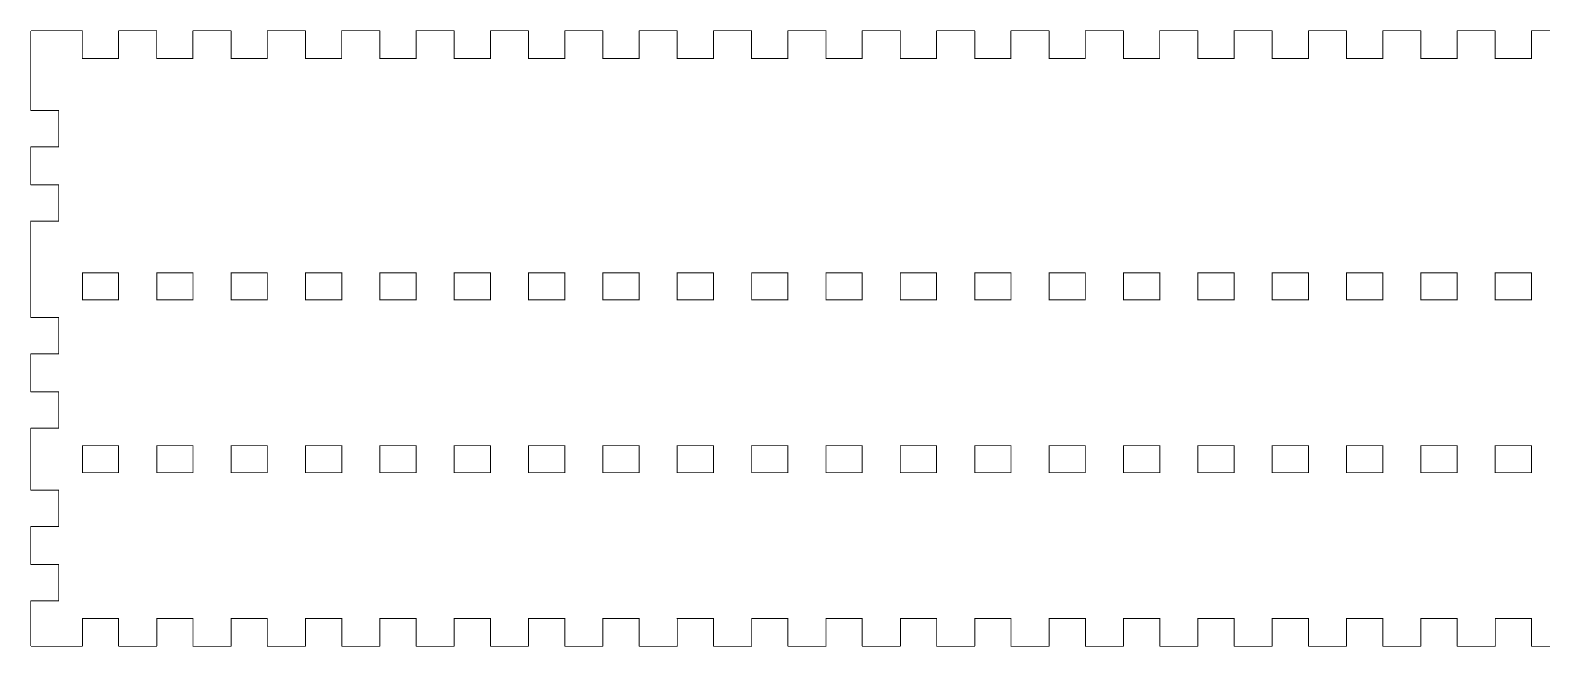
# Model space of a CAD drawing. Extents: x 1 to 1343, y 2 to 621.
# Drawn here: x 11.8 to 336.2, y 488.4 to 620.8 of the extents above; entities that cross this region are included whole.
import ezdxf

# ---------------------------------------------------------------- set-up
doc = ezdxf.new("R2010")
doc.units = 0
doc.layers.get('0').update_dxf_attribs({"linetype": 'CONTINUOUS'})

msp = doc.modelspace()

# ---------------------------------------------------------------- linework, layer by layer
at = {"color": 0, "const_width": 0.2}
for points in [[(11.8994, 620.593), (11.8994, 614.592)], [(17.9999, 620.691), (11.9999, 620.691)], [(22.881, 620.691), (17.9903, 620.691)], [(22.9815, 614.592), (22.9815, 620.593), (22.9815, 620.61), (22.9512, 620.663), (22.8975, 620.691), (22.881, 620.691)], [(30.8612, 620.691), (30.8433, 620.691), (30.7895, 620.663), (30.7606, 620.61), (30.7606, 620.593)], [(30.7606, 620.593), (30.7606, 614.592), (30.7606, 614.609), (30.7895, 614.662), (30.8433, 614.691), (30.8612, 614.691)], [(38.8415, 620.691), (30.8612, 620.691)], [(38.9421, 614.592), (38.9421, 620.593), (38.9421, 620.61), (38.9117, 620.663), (38.8578, 620.691), (38.8415, 620.691)], [(46.8217, 620.691), (46.8037, 620.691), (46.7501, 620.663), (46.7212, 620.61), (46.7212, 620.593)], [(46.7212, 620.593), (46.7212, 614.592), (46.7212, 614.609), (46.7501, 614.662), (46.8037, 614.691), (46.8217, 614.691)], [(54.8019, 620.691), (46.8217, 620.691)], [(54.9025, 614.592), (54.9025, 620.593), (54.9025, 620.61), (54.8721, 620.663), (54.8185, 620.691), (54.8019, 620.691)], [(62.7821, 620.691), (62.7641, 620.691), (62.7105, 620.663), (62.6816, 620.61), (62.6816, 620.593)], [(62.6816, 620.593), (62.6816, 614.592), (62.6816, 614.609), (62.7105, 614.662), (62.7641, 614.691), (62.7821, 614.691)], [(70.7623, 620.691), (62.7821, 620.691)], [(70.8628, 614.592), (70.8628, 620.593), (70.8628, 620.61), (70.8325, 620.663), (70.7789, 620.691), (70.7623, 620.691)], [(78.7425, 620.691), (78.7245, 620.691), (78.6709, 620.663), (78.6419, 620.61), (78.6419, 620.593)], [(78.6419, 620.593), (78.6419, 614.592), (78.6419, 614.609), (78.6709, 614.662), (78.7245, 614.691), (78.7425, 614.691)], [(86.7227, 620.691), (78.7425, 620.691)], [(86.8232, 614.592), (86.8232, 620.593), (86.8232, 620.61), (86.7929, 620.663), (86.7392, 620.691), (86.7227, 620.691)], [(94.7028, 620.691), (94.6849, 620.691), (94.6312, 620.663), (94.6023, 620.61), (94.6023, 620.593)], [(94.6023, 620.593), (94.6023, 614.592), (94.6023, 614.609), (94.6312, 614.662), (94.6849, 614.691), (94.7028, 614.691)], [(102.683, 620.691), (94.7028, 620.691)], [(102.784, 614.592), (102.784, 620.593), (102.784, 620.61), (102.754, 620.663), (102.7, 620.691), (102.683, 620.691)], [(110.663, 620.691), (110.646, 620.691), (110.592, 620.663), (110.563, 620.61), (110.563, 620.593)], [(110.563, 620.593), (110.563, 614.592), (110.563, 614.609), (110.592, 614.662), (110.646, 614.691), (110.663, 614.691)], [(118.644, 620.691), (110.663, 620.691)], [(118.744, 614.592), (118.744, 620.593), (118.744, 620.61), (118.714, 620.663), (118.66, 620.691), (118.644, 620.691)], [(126.624, 620.691), (126.606, 620.691), (126.552, 620.663), (126.523, 620.61), (126.523, 620.593)], [(126.523, 620.593), (126.523, 614.592), (126.523, 614.609), (126.552, 614.662), (126.606, 614.691), (126.624, 614.691)], [(134.604, 620.691), (126.624, 620.691)], [(134.705, 614.592), (134.705, 620.593), (134.705, 620.61), (134.674, 620.663), (134.621, 620.691), (134.604, 620.691)], [(142.584, 620.691), (142.566, 620.691), (142.513, 620.663), (142.484, 620.61), (142.484, 620.593)], [(142.484, 620.593), (142.484, 614.592), (142.484, 614.609), (142.513, 614.662), (142.566, 614.691), (142.584, 614.691)], [(150.564, 620.691), (142.584, 620.691)], [(150.665, 614.592), (150.665, 620.593), (150.665, 620.61), (150.635, 620.663), (150.581, 620.691), (150.564, 620.691)], [(158.545, 620.691), (158.527, 620.691), (158.473, 620.663), (158.444, 620.61), (158.444, 620.593)], [(158.444, 620.593), (158.444, 614.592), (158.444, 614.609), (158.473, 614.662), (158.527, 614.691), (158.545, 614.691)], [(166.525, 620.691), (158.545, 620.691)], [(166.625, 614.592), (166.625, 620.593), (166.625, 620.61), (166.595, 620.663), (166.541, 620.691), (166.525, 620.691)], [(174.505, 620.691), (174.487, 620.691), (174.433, 620.663), (174.405, 620.61), (174.405, 620.593)], [(174.405, 620.593), (174.405, 614.592), (174.405, 614.609), (174.433, 614.662), (174.487, 614.691), (174.505, 614.691)], [(182.485, 620.691), (174.505, 620.691)], [(182.586, 614.592), (182.586, 620.593), (182.586, 620.61), (182.555, 620.663), (182.502, 620.691), (182.485, 620.691)], [(190.465, 620.691), (190.448, 620.691), (190.394, 620.663), (190.365, 620.61), (190.365, 620.593)], [(190.365, 620.593), (190.365, 614.592), (190.365, 614.609), (190.394, 614.662), (190.448, 614.691), (190.465, 614.691)], [(198.446, 620.691), (190.465, 620.691)], [(198.547, 614.592), (198.547, 620.593), (198.547, 620.61), (198.516, 620.663), (198.462, 620.691), (198.446, 620.691)], [(206.426, 620.691), (206.408, 620.691), (206.354, 620.663), (206.325, 620.61), (206.325, 620.593)], [(206.325, 620.593), (206.325, 614.592), (206.325, 614.609), (206.354, 614.662), (206.408, 614.691), (206.426, 614.691)], [(214.406, 620.691), (206.426, 620.691)], [(214.507, 614.592), (214.507, 620.593), (214.507, 620.61), (214.477, 620.663), (214.423, 620.691), (214.406, 620.691)], [(222.387, 620.691), (222.369, 620.691), (222.315, 620.663), (222.286, 620.61), (222.286, 620.593)], [(222.286, 620.593), (222.286, 614.592), (222.286, 614.609), (222.315, 614.662), (222.369, 614.691), (222.387, 614.691)], [(230.367, 620.691), (222.387, 620.691)], [(230.467, 614.592), (230.467, 620.593), (230.467, 620.61), (230.437, 620.663), (230.383, 620.691), (230.367, 620.691)], [(238.347, 620.691), (238.329, 620.691), (238.275, 620.663), (238.246, 620.61), (238.246, 620.593)], [(238.246, 620.593), (238.246, 614.592), (238.246, 614.609), (238.275, 614.662), (238.329, 614.691), (238.347, 614.691)], [(246.327, 620.691), (238.347, 620.691)], [(246.428, 614.592), (246.428, 620.593), (246.428, 620.61), (246.397, 620.663), (246.344, 620.691), (246.327, 620.691)], [(254.307, 620.691), (254.289, 620.691), (254.236, 620.663), (254.207, 620.61), (254.207, 620.593)], [(254.207, 620.593), (254.207, 614.592), (254.207, 614.609), (254.236, 614.662), (254.289, 614.691), (254.307, 614.691)], [(262.287, 620.691), (254.307, 620.691)], [(262.388, 614.592), (262.388, 620.593), (262.388, 620.61), (262.358, 620.663), (262.304, 620.691), (262.287, 620.691)], [(270.268, 620.691), (270.25, 620.691), (270.196, 620.663), (270.167, 620.61), (270.167, 620.593)], [(270.167, 620.593), (270.167, 614.592), (270.167, 614.609), (270.196, 614.662), (270.25, 614.691), (270.268, 614.691)], [(278.248, 620.691), (270.268, 620.691)], [(278.349, 614.592), (278.349, 620.593), (278.349, 620.61), (278.318, 620.663), (278.264, 620.691), (278.248, 620.691)], [(286.228, 620.691), (286.21, 620.691), (286.156, 620.663), (286.127, 620.61), (286.127, 620.593)], [(286.127, 620.593), (286.127, 614.592), (286.127, 614.609), (286.156, 614.662), (286.21, 614.691), (286.228, 614.691)], [(294.209, 620.691), (286.228, 620.691)], [(294.309, 614.592), (294.309, 620.593), (294.309, 620.61), (294.279, 620.663), (294.225, 620.691), (294.209, 620.691)], [(302.189, 620.691), (302.171, 620.691), (302.117, 620.663), (302.088, 620.61), (302.088, 620.593)], [(302.088, 620.593), (302.088, 614.592), (302.088, 614.609), (302.117, 614.662), (302.171, 614.691), (302.189, 614.691)], [(310.169, 620.691), (302.189, 620.691)], [(310.269, 614.592), (310.269, 620.593), (310.269, 620.61), (310.239, 620.663), (310.186, 620.691), (310.169, 620.691)], [(318.149, 620.691), (318.131, 620.691), (318.078, 620.663), (318.049, 620.61), (318.049, 620.593)], [(318.049, 620.593), (318.049, 614.592), (318.049, 614.609), (318.078, 614.662), (318.131, 614.691), (318.149, 614.691)], [(326.129, 620.691), (318.149, 620.691)], [(326.23, 614.592), (326.23, 620.593), (326.23, 620.61), (326.199, 620.663), (326.146, 620.691), (326.129, 620.691)], [(334.109, 620.691), (334.091, 620.691), (334.038, 620.663), (334.009, 620.61), (334.009, 620.593)], [(334.009, 620.593), (334.009, 614.592), (334.009, 614.609), (334.038, 614.662), (334.091, 614.691), (334.109, 614.691)], [(339, 620.691), (334.109, 620.691)], [(11.8994, 614.592), (11.8994, 603.652)], [(30.8612, 614.691), (22.881, 614.691), (22.8975, 614.691), (22.9512, 614.662), (22.9815, 614.609), (22.9815, 614.592)], [(46.8217, 614.691), (38.8415, 614.691), (38.8578, 614.691), (38.9117, 614.662), (38.9421, 614.609), (38.9421, 614.592)], [(62.7821, 614.691), (54.8019, 614.691), (54.8185, 614.691), (54.8721, 614.662), (54.9025, 614.609), (54.9025, 614.592)], [(78.7425, 614.691), (70.7623, 614.691), (70.7789, 614.691), (70.8325, 614.662), (70.8628, 614.609), (70.8628, 614.592)], [(94.7028, 614.691), (86.7227, 614.691), (86.7392, 614.691), (86.7929, 614.662), (86.8232, 614.609), (86.8232, 614.592)], [(110.663, 614.691), (102.683, 614.691), (102.7, 614.691), (102.754, 614.662), (102.784, 614.609), (102.784, 614.592)], [(126.624, 614.691), (118.644, 614.691), (118.66, 614.691), (118.714, 614.662), (118.744, 614.609), (118.744, 614.592)], [(142.584, 614.691), (134.604, 614.691), (134.621, 614.691), (134.674, 614.662), (134.705, 614.609), (134.705, 614.592)], [(158.545, 614.691), (150.564, 614.691), (150.581, 614.691), (150.635, 614.662), (150.665, 614.609), (150.665, 614.592)], [(174.505, 614.691), (166.525, 614.691), (166.541, 614.691), (166.595, 614.662), (166.625, 614.609), (166.625, 614.592)], [(190.465, 614.691), (182.485, 614.691), (182.502, 614.691), (182.555, 614.662), (182.586, 614.609), (182.586, 614.592)], [(206.426, 614.691), (198.446, 614.691), (198.462, 614.691), (198.516, 614.662), (198.547, 614.609), (198.547, 614.592)], [(222.387, 614.691), (214.406, 614.691), (214.423, 614.691), (214.477, 614.662), (214.507, 614.609), (214.507, 614.592)], [(238.347, 614.691), (230.367, 614.691), (230.383, 614.691), (230.437, 614.662), (230.467, 614.609), (230.467, 614.592)], [(254.307, 614.691), (246.327, 614.691), (246.344, 614.691), (246.397, 614.662), (246.428, 614.609), (246.428, 614.592)], [(270.268, 614.691), (262.287, 614.691), (262.304, 614.691), (262.358, 614.662), (262.388, 614.609), (262.388, 614.592)], [(286.228, 614.691), (278.248, 614.691), (278.264, 614.691), (278.318, 614.662), (278.349, 614.609), (278.349, 614.592)], [(302.189, 614.691), (294.209, 614.691), (294.225, 614.691), (294.279, 614.662), (294.309, 614.609), (294.309, 614.592)], [(318.149, 614.691), (310.169, 614.691), (310.186, 614.691), (310.239, 614.662), (310.269, 614.609), (310.269, 614.592)], [(334.109, 614.691), (326.129, 614.691), (326.146, 614.691), (326.199, 614.662), (326.23, 614.609), (326.23, 614.592)], [(11.8994, 603.652), (11.8994, 603.635), (11.9283, 603.582), (11.982, 603.553), (11.9999, 603.553)], [(11.9999, 603.553), (17.9999, 603.553), (17.982, 603.553), (17.9283, 603.582), (17.8993, 603.635), (17.8993, 603.652)], [(17.8993, 603.652), (17.8993, 595.672), (17.8993, 595.69), (17.9283, 595.743), (17.982, 595.771), (17.9999, 595.771)], [(17.9999, 595.771), (11.9999, 595.771), (11.982, 595.771), (11.9283, 595.743), (11.8994, 595.69), (11.8994, 595.672)], [(11.8994, 595.672), (11.8994, 587.693)], [(11.8994, 587.693), (11.8994, 587.675), (11.9283, 587.622), (11.982, 587.59), (11.9999, 587.59)], [(11.9999, 587.59), (17.9999, 587.59), (17.982, 587.59), (17.9283, 587.622), (17.8993, 587.675), (17.8993, 587.693)], [(17.8993, 587.693), (17.8993, 579.713), (17.8993, 579.73), (17.9283, 579.783), (17.982, 579.811), (17.9999, 579.811)], [(17.9999, 579.811), (11.9999, 579.811), (11.982, 579.811), (11.9283, 579.783), (11.8994, 579.73), (11.8994, 579.713)], [(11.8994, 579.713), (11.8994, 568.773)], [(11.8994, 568.773), (11.8994, 562.772)], [(11.8994, 568.773), (11.8994, 562.772)], [(11.8994, 562.772), (11.8994, 559.199)], [(11.8994, 559.199), (11.8994, 559.181), (11.9283, 559.128), (11.982, 559.096), (11.9999, 559.096)], [(11.9999, 559.096), (17.9999, 559.096), (17.982, 559.096), (17.9283, 559.128), (17.8993, 559.181), (17.8993, 559.199)], [(17.8993, 559.199), (17.8993, 551.219), (17.8993, 551.236), (17.9283, 551.289), (17.982, 551.318), (17.9999, 551.318)], [(17.9999, 551.318), (11.9999, 551.318), (11.982, 551.318), (11.9283, 551.289), (11.8994, 551.236), (11.8994, 551.219)], [(11.8994, 551.219), (11.8994, 543.239)], [(11.8994, 543.239), (11.8994, 543.221), (11.9283, 543.168), (11.982, 543.137), (11.9999, 543.137)], [(11.9999, 543.137), (17.9999, 543.137), (17.982, 543.137), (17.9283, 543.168), (17.8993, 543.221), (17.8993, 543.239)], [(17.8993, 543.239), (17.8993, 535.259), (17.8993, 535.277), (17.9283, 535.33), (17.982, 535.358), (17.9999, 535.358)], [(17.9999, 535.358), (11.9999, 535.358), (11.982, 535.358), (11.9283, 535.33), (11.8994, 535.277), (11.8994, 535.259)], [(11.8994, 535.259), (11.8994, 531.682)], [(11.8994, 531.682), (11.8994, 525.685)], [(11.8994, 531.682), (11.8994, 525.685)], [(11.8994, 525.685), (11.8994, 522.108)], [(11.8994, 522.108), (11.8994, 522.09), (11.9283, 522.037), (11.982, 522.005), (11.9999, 522.005)], [(11.9999, 522.005), (17.9999, 522.005), (17.982, 522.005), (17.9283, 522.037), (17.8993, 522.09), (17.8993, 522.108)], [(17.8993, 522.108), (17.8993, 514.128), (17.8993, 514.145), (17.9283, 514.198), (17.982, 514.227), (17.9999, 514.227)], [(17.9999, 514.227), (11.9999, 514.227), (11.982, 514.227), (11.9283, 514.198), (11.8994, 514.145), (11.8994, 514.128)], [(11.8994, 514.128), (11.8994, 506.148)], [(11.8994, 506.148), (11.8994, 506.13), (11.9283, 506.077), (11.982, 506.046), (11.9999, 506.046)], [(11.9999, 506.046), (17.9999, 506.046), (17.982, 506.046), (17.9283, 506.077), (17.8993, 506.13), (17.8993, 506.148)], [(17.8993, 506.148), (17.8993, 498.168), (17.8993, 498.186), (17.9283, 498.239), (17.982, 498.267), (17.9999, 498.267)], [(17.9999, 498.267), (11.9999, 498.267), (11.982, 498.267), (11.9283, 498.239), (11.8994, 498.186), (11.8994, 498.168)], [(11.8994, 498.168), (11.8994, 494.591)], [(11.8994, 494.591), (11.8994, 488.59)], [(22.9912, 488.59), (22.9912, 494.591), (22.9912, 494.577), (22.9609, 494.52), (22.9071, 494.492), (22.8906, 494.492)], [(22.8906, 494.492), (30.8708, 494.492), (30.8529, 494.492), (30.7992, 494.52), (30.7702, 494.577), (30.7702, 494.591)], [(30.7702, 494.591), (30.7702, 488.59), (30.7702, 488.576), (30.7992, 488.523), (30.8529, 488.491), (30.8708, 488.491)], [(38.9516, 488.59), (38.9516, 494.591), (38.9516, 494.577), (38.9213, 494.52), (38.8676, 494.492), (38.8511, 494.492)], [(38.8511, 494.492), (46.8313, 494.492), (46.8133, 494.492), (46.7596, 494.52), (46.7307, 494.577), (46.7307, 494.591)], [(46.7307, 494.591), (46.7307, 488.59), (46.7307, 488.576), (46.7596, 488.523), (46.8133, 488.491), (46.8313, 488.491)], [(54.912, 488.59), (54.912, 494.591), (54.912, 494.577), (54.8816, 494.52), (54.828, 494.492), (54.8114, 494.492)], [(54.8114, 494.492), (62.7916, 494.492), (62.7736, 494.492), (62.72, 494.52), (62.6911, 494.577), (62.6911, 494.591)], [(62.6911, 494.591), (62.6911, 488.59), (62.6911, 488.576), (62.72, 488.523), (62.7736, 488.491), (62.7916, 488.491)], [(70.8723, 488.59), (70.8723, 494.591), (70.8723, 494.577), (70.8424, 494.52), (70.7884, 494.492), (70.7718, 494.492)], [(70.7718, 494.492), (78.752, 494.492), (78.7344, 494.492), (78.6804, 494.52), (78.6515, 494.577), (78.6515, 494.591)], [(78.6515, 494.591), (78.6515, 488.59), (78.6515, 488.576), (78.6804, 488.523), (78.7344, 488.491), (78.752, 488.491)], [(86.8331, 488.59), (86.8331, 494.591), (86.8331, 494.577), (86.8027, 494.52), (86.7488, 494.492), (86.7322, 494.492)], [(86.7322, 494.492), (94.7127, 494.492), (94.6947, 494.492), (94.6408, 494.52), (94.6118, 494.577), (94.6118, 494.591)], [(94.6118, 494.591), (94.6118, 488.59), (94.6118, 488.576), (94.6408, 488.523), (94.6947, 488.491), (94.7127, 488.491)], [(102.793, 488.59), (102.793, 494.591), (102.793, 494.577), (102.763, 494.52), (102.709, 494.492), (102.693, 494.492)], [(102.693, 494.492), (110.673, 494.492), (110.655, 494.492), (110.601, 494.52), (110.573, 494.577), (110.573, 494.591)], [(110.573, 494.591), (110.573, 488.59), (110.573, 488.576), (110.601, 488.523), (110.655, 488.491), (110.673, 488.491)], [(118.754, 488.59), (118.754, 494.591), (118.754, 494.577), (118.723, 494.52), (118.67, 494.492), (118.653, 494.492)], [(118.653, 494.492), (126.633, 494.492), (126.615, 494.492), (126.562, 494.52), (126.533, 494.577), (126.533, 494.591)], [(126.533, 494.591), (126.533, 488.59), (126.533, 488.576), (126.562, 488.523), (126.615, 488.491), (126.633, 488.491)], [(134.714, 488.59), (134.714, 494.591), (134.714, 494.577), (134.684, 494.52), (134.63, 494.492), (134.614, 494.492)], [(134.614, 494.492), (142.594, 494.492), (142.576, 494.492), (142.522, 494.52), (142.493, 494.577), (142.493, 494.591)], [(142.493, 494.591), (142.493, 488.59), (142.493, 488.576), (142.522, 488.523), (142.576, 488.491), (142.594, 488.491)], [(150.675, 488.59), (150.675, 494.591), (150.675, 494.577), (150.644, 494.52), (150.591, 494.492), (150.574, 494.492)], [(150.574, 494.492), (158.554, 494.492), (158.537, 494.492), (158.483, 494.52), (158.454, 494.577), (158.454, 494.591)], [(158.454, 494.591), (158.454, 488.59), (158.454, 488.576), (158.483, 488.523), (158.537, 488.491), (158.554, 488.491)], [(166.635, 488.59), (166.635, 494.591), (166.635, 494.577), (166.605, 494.52), (166.551, 494.492), (166.534, 494.492)], [(166.534, 494.492), (174.515, 494.492), (174.497, 494.492), (174.443, 494.52), (174.414, 494.577), (174.414, 494.591)], [(174.414, 494.591), (174.414, 488.59), (174.414, 488.576), (174.443, 488.523), (174.497, 488.491), (174.515, 488.491)], [(182.596, 488.59), (182.596, 494.591), (182.596, 494.577), (182.565, 494.52), (182.511, 494.492), (182.495, 494.492)], [(182.495, 494.492), (190.475, 494.492), (190.457, 494.492), (190.404, 494.52), (190.375, 494.577), (190.375, 494.591)], [(190.375, 494.591), (190.375, 488.59), (190.375, 488.576), (190.404, 488.523), (190.457, 488.491), (190.475, 488.491)], [(198.556, 488.59), (198.556, 494.591), (198.556, 494.577), (198.526, 494.52), (198.472, 494.492), (198.456, 494.492)], [(198.456, 494.492), (206.436, 494.492), (206.418, 494.492), (206.364, 494.52), (206.335, 494.577), (206.335, 494.591)], [(206.335, 494.591), (206.335, 488.59), (206.335, 488.576), (206.364, 488.523), (206.418, 488.491), (206.436, 488.491)], [(214.516, 488.59), (214.516, 494.591), (214.516, 494.577), (214.486, 494.52), (214.432, 494.492), (214.416, 494.492)], [(214.416, 494.492), (222.396, 494.492), (222.378, 494.492), (222.324, 494.52), (222.296, 494.577), (222.296, 494.591)], [(222.296, 494.591), (222.296, 488.59), (222.296, 488.576), (222.324, 488.523), (222.378, 488.491), (222.396, 488.491)], [(230.477, 488.59), (230.477, 494.591), (230.477, 494.577), (230.446, 494.52), (230.393, 494.492), (230.376, 494.492)], [(230.376, 494.492), (238.356, 494.492), (238.338, 494.492), (238.285, 494.52), (238.256, 494.577), (238.256, 494.591)], [(238.256, 494.591), (238.256, 488.59), (238.256, 488.576), (238.285, 488.523), (238.338, 488.491), (238.356, 488.491)], [(246.437, 488.59), (246.437, 494.591), (246.437, 494.577), (246.407, 494.52), (246.353, 494.492), (246.337, 494.492)], [(246.337, 494.492), (254.317, 494.492), (254.299, 494.492), (254.245, 494.52), (254.216, 494.577), (254.216, 494.591)], [(254.216, 494.591), (254.216, 488.59), (254.216, 488.576), (254.245, 488.523), (254.299, 488.491), (254.317, 488.491)], [(262.398, 488.59), (262.398, 494.591), (262.398, 494.577), (262.368, 494.52), (262.314, 494.492), (262.297, 494.492)], [(262.297, 494.492), (270.278, 494.492), (270.26, 494.492), (270.206, 494.52), (270.177, 494.577), (270.177, 494.591)], [(270.177, 494.591), (270.177, 488.59), (270.177, 488.576), (270.206, 488.523), (270.26, 488.491), (270.278, 488.491)], [(278.358, 488.59), (278.358, 494.591), (278.358, 494.577), (278.328, 494.52), (278.274, 494.492), (278.258, 494.492)], [(278.258, 494.492), (286.238, 494.492), (286.22, 494.492), (286.166, 494.52), (286.137, 494.577), (286.137, 494.591)], [(286.137, 494.591), (286.137, 488.59), (286.137, 488.576), (286.166, 488.523), (286.22, 488.491), (286.238, 488.491)], [(294.319, 488.59), (294.319, 494.591), (294.319, 494.577), (294.288, 494.52), (294.235, 494.492), (294.218, 494.492)], [(294.218, 494.492), (302.198, 494.492), (302.18, 494.492), (302.127, 494.52), (302.098, 494.577), (302.098, 494.591)], [(302.098, 494.591), (302.098, 488.59), (302.098, 488.576), (302.127, 488.523), (302.18, 488.491), (302.198, 488.491)], [(310.279, 488.59), (310.279, 494.591), (310.279, 494.577), (310.249, 494.52), (310.195, 494.492), (310.178, 494.492)], [(310.178, 494.492), (318.159, 494.492), (318.141, 494.492), (318.087, 494.52), (318.058, 494.577), (318.058, 494.591)], [(318.058, 494.591), (318.058, 488.59), (318.058, 488.576), (318.087, 488.523), (318.141, 488.491), (318.159, 488.491)], [(326.239, 488.59), (326.239, 494.591), (326.239, 494.577), (326.209, 494.52), (326.155, 494.492), (326.139, 494.492)], [(326.139, 494.492), (334.119, 494.492), (334.101, 494.492), (334.047, 494.52), (334.018, 494.577), (334.018, 494.591)], [(334.018, 494.591), (334.018, 488.59), (334.018, 488.576), (334.047, 488.523), (334.101, 488.491), (334.119, 488.491)], [(11.9999, 488.491), (17.9999, 488.491)], [(17.9999, 488.491), (22.8906, 488.491)], [(22.8906, 488.491), (22.9071, 488.491), (22.9609, 488.523), (22.9912, 488.576), (22.9912, 488.59)], [(30.8708, 488.491), (38.8511, 488.491)], [(38.8511, 488.491), (38.8676, 488.491), (38.9213, 488.523), (38.9516, 488.576), (38.9516, 488.59)], [(46.8313, 488.491), (54.8114, 488.491)], [(54.8114, 488.491), (54.828, 488.491), (54.8816, 488.523), (54.912, 488.576), (54.912, 488.59)], [(62.7916, 488.491), (70.7718, 488.491)], [(70.7718, 488.491), (70.7884, 488.491), (70.8424, 488.523), (70.8723, 488.576), (70.8723, 488.59)], [(78.752, 488.491), (86.7322, 488.491)], [(86.7322, 488.491), (86.7488, 488.491), (86.8027, 488.523), (86.8331, 488.576), (86.8331, 488.59)], [(94.7127, 488.491), (102.693, 488.491)], [(102.693, 488.491), (102.709, 488.491), (102.763, 488.523), (102.793, 488.576), (102.793, 488.59)], [(110.673, 488.491), (118.653, 488.491)], [(118.653, 488.491), (118.67, 488.491), (118.723, 488.523), (118.754, 488.576), (118.754, 488.59)], [(126.633, 488.491), (134.614, 488.491)], [(134.614, 488.491), (134.63, 488.491), (134.684, 488.523), (134.714, 488.576), (134.714, 488.59)], [(142.594, 488.491), (150.574, 488.491)], [(150.574, 488.491), (150.591, 488.491), (150.644, 488.523), (150.675, 488.576), (150.675, 488.59)], [(158.554, 488.491), (166.534, 488.491)], [(166.534, 488.491), (166.551, 488.491), (166.605, 488.523), (166.635, 488.576), (166.635, 488.59)], [(174.515, 488.491), (182.495, 488.491)], [(182.495, 488.491), (182.511, 488.491), (182.565, 488.523), (182.596, 488.576), (182.596, 488.59)], [(190.475, 488.491), (198.456, 488.491)], [(198.456, 488.491), (198.472, 488.491), (198.526, 488.523), (198.556, 488.576), (198.556, 488.59)], [(206.436, 488.491), (214.416, 488.491)], [(214.416, 488.491), (214.432, 488.491), (214.486, 488.523), (214.516, 488.576), (214.516, 488.59)], [(222.396, 488.491), (230.376, 488.491)], [(230.376, 488.491), (230.393, 488.491), (230.446, 488.523), (230.477, 488.576), (230.477, 488.59)], [(238.356, 488.491), (246.337, 488.491)], [(246.337, 488.491), (246.353, 488.491), (246.407, 488.523), (246.437, 488.576), (246.437, 488.59)], [(254.317, 488.491), (262.297, 488.491)], [(262.297, 488.491), (262.314, 488.491), (262.368, 488.523), (262.398, 488.576), (262.398, 488.59)], [(270.278, 488.491), (278.258, 488.491)], [(278.258, 488.491), (278.274, 488.491), (278.328, 488.523), (278.358, 488.576), (278.358, 488.59)], [(286.238, 488.491), (294.218, 488.491)], [(294.218, 488.491), (294.235, 488.491), (294.288, 488.523), (294.319, 488.576), (294.319, 488.59)], [(302.198, 488.491), (310.178, 488.491)], [(310.178, 488.491), (310.195, 488.491), (310.249, 488.523), (310.279, 488.576), (310.279, 488.59)], [(318.159, 488.491), (326.139, 488.491)], [(326.139, 488.491), (326.155, 488.491), (326.209, 488.523), (326.239, 488.576), (326.239, 488.59)], [(334.119, 488.491), (339.01, 488.491)]]:
    msp.add_lwpolyline(points, dxfattribs=at)
at = {"color": 5, "const_width": 0.2}
for points in [[(22.9898, 562.772), (22.9898, 568.773), (22.9898, 568.755), (22.9595, 568.702), (22.9058, 568.671), (22.8892, 568.671)], [(22.8892, 568.671), (30.8694, 568.671), (30.8515, 568.671), (30.7978, 568.702), (30.7689, 568.755), (30.7689, 568.773)], [(30.7689, 568.773), (30.7689, 562.772), (30.7689, 562.79), (30.7978, 562.843), (30.8515, 562.875), (30.8694, 562.875)], [(38.9502, 562.772), (38.9502, 568.773), (38.9502, 568.755), (38.9199, 568.702), (38.8662, 568.671), (38.8497, 568.671)], [(38.8497, 568.671), (46.8298, 568.671), (46.8118, 568.671), (46.7582, 568.702), (46.7293, 568.755), (46.7293, 568.773)], [(46.7293, 568.773), (46.7293, 562.772), (46.7293, 562.79), (46.7582, 562.843), (46.8118, 562.875), (46.8298, 562.875)], [(54.9106, 562.772), (54.9106, 568.773), (54.9106, 568.755), (54.8802, 568.702), (54.8266, 568.671), (54.81, 568.671)], [(54.81, 568.671), (62.7902, 568.671), (62.7726, 568.671), (62.7186, 568.702), (62.6897, 568.755), (62.6897, 568.773)], [(62.6897, 568.773), (62.6897, 562.772), (62.6897, 562.79), (62.7186, 562.843), (62.7726, 562.875), (62.7902, 562.875)], [(70.8699, 562.772), (70.8699, 568.773), (70.8699, 568.755), (70.8395, 568.702), (70.7856, 568.671), (70.769, 568.671)], [(70.769, 568.671), (78.7495, 568.671), (78.7315, 568.671), (78.6776, 568.702), (78.6486, 568.755), (78.6486, 568.773)], [(78.6486, 568.773), (78.6486, 562.772), (78.6486, 562.79), (78.6776, 562.843), (78.7315, 562.875), (78.7495, 562.875)], [(86.8303, 562.772), (86.8303, 568.773), (86.8303, 568.755), (86.7999, 568.702), (86.7463, 568.671), (86.7297, 568.671)], [(86.7297, 568.671), (94.7099, 568.671), (94.6919, 568.671), (94.6383, 568.702), (94.6094, 568.755), (94.6094, 568.773)], [(94.6094, 568.773), (94.6094, 562.772), (94.6094, 562.79), (94.6383, 562.843), (94.6919, 562.875), (94.7099, 562.875)], [(102.791, 562.772), (102.791, 568.773), (102.791, 568.755), (102.76, 568.702), (102.707, 568.671), (102.69, 568.671)], [(102.69, 568.671), (110.67, 568.671), (110.652, 568.671), (110.599, 568.702), (110.57, 568.755), (110.57, 568.773)], [(110.57, 568.773), (110.57, 562.772), (110.57, 562.79), (110.599, 562.843), (110.652, 562.875), (110.67, 562.875)], [(118.75, 562.772), (118.75, 568.773), (118.75, 568.755), (118.719, 568.702), (118.666, 568.671), (118.649, 568.671)], [(118.649, 568.671), (126.629, 568.671), (126.611, 568.671), (126.558, 568.702), (126.529, 568.755), (126.529, 568.773)], [(126.529, 568.773), (126.529, 562.772), (126.529, 562.79), (126.558, 562.843), (126.611, 562.875), (126.629, 562.875)], [(134.71, 562.772), (134.71, 568.773), (134.71, 568.755), (134.68, 568.702), (134.626, 568.671), (134.609, 568.671)], [(134.609, 568.671), (142.59, 568.671), (142.572, 568.671), (142.518, 568.702), (142.489, 568.755), (142.489, 568.773)], [(142.489, 568.773), (142.489, 562.772), (142.489, 562.79), (142.518, 562.843), (142.572, 562.875), (142.59, 562.875)], [(150.671, 562.772), (150.671, 568.773), (150.671, 568.755), (150.64, 568.702), (150.586, 568.671), (150.57, 568.671)], [(150.57, 568.671), (158.55, 568.671), (158.532, 568.671), (158.478, 568.702), (158.449, 568.755), (158.449, 568.773)], [(158.449, 568.773), (158.449, 562.772), (158.449, 562.79), (158.478, 562.843), (158.532, 562.875), (158.55, 562.875)], [(166.63, 562.772), (166.63, 568.773), (166.63, 568.755), (166.599, 568.702), (166.546, 568.671), (166.529, 568.671)], [(166.529, 568.671), (174.509, 568.671), (174.491, 568.671), (174.438, 568.702), (174.409, 568.755), (174.409, 568.773)], [(174.409, 568.773), (174.409, 562.772), (174.409, 562.79), (174.438, 562.843), (174.491, 562.875), (174.509, 562.875)], [(182.59, 562.772), (182.59, 568.773), (182.59, 568.755), (182.56, 568.702), (182.506, 568.671), (182.489, 568.671)], [(182.489, 568.671), (190.47, 568.671), (190.452, 568.671), (190.398, 568.702), (190.369, 568.755), (190.369, 568.773)], [(190.369, 568.773), (190.369, 562.772), (190.369, 562.79), (190.398, 562.843), (190.452, 562.875), (190.47, 562.875)], [(198.55, 562.772), (198.55, 568.773), (198.55, 568.755), (198.52, 568.702), (198.466, 568.671), (198.45, 568.671)], [(198.45, 568.671), (206.43, 568.671), (206.412, 568.671), (206.358, 568.702), (206.329, 568.755), (206.329, 568.773)], [(206.329, 568.773), (206.329, 562.772), (206.329, 562.79), (206.358, 562.843), (206.412, 562.875), (206.43, 562.875)], [(214.51, 562.772), (214.51, 568.773), (214.51, 568.755), (214.479, 568.702), (214.425, 568.671), (214.409, 568.671)], [(214.409, 568.671), (222.389, 568.671), (222.371, 568.671), (222.317, 568.702), (222.288, 568.755), (222.288, 568.773)], [(222.288, 568.773), (222.288, 562.772), (222.288, 562.79), (222.317, 562.843), (222.371, 562.875), (222.389, 562.875)], [(230.47, 562.772), (230.47, 568.773), (230.47, 568.755), (230.44, 568.702), (230.386, 568.671), (230.37, 568.671)], [(230.37, 568.671), (238.35, 568.671), (238.332, 568.671), (238.278, 568.702), (238.249, 568.755), (238.249, 568.773)], [(238.249, 568.773), (238.249, 562.772), (238.249, 562.79), (238.278, 562.843), (238.332, 562.875), (238.35, 562.875)], [(246.43, 562.772), (246.43, 568.773), (246.43, 568.755), (246.4, 568.702), (246.346, 568.671), (246.33, 568.671)], [(246.33, 568.671), (254.31, 568.671), (254.292, 568.671), (254.238, 568.702), (254.21, 568.755), (254.21, 568.773)], [(254.21, 568.773), (254.21, 562.772), (254.21, 562.79), (254.238, 562.843), (254.292, 562.875), (254.31, 562.875)], [(262.389, 562.772), (262.389, 568.773), (262.389, 568.755), (262.359, 568.702), (262.305, 568.671), (262.289, 568.671)], [(262.289, 568.671), (270.269, 568.671), (270.251, 568.671), (270.197, 568.702), (270.169, 568.755), (270.169, 568.773)], [(270.169, 568.773), (270.169, 562.772), (270.169, 562.79), (270.197, 562.843), (270.251, 562.875), (270.269, 562.875)], [(278.35, 562.772), (278.35, 568.773), (278.35, 568.755), (278.32, 568.702), (278.266, 568.671), (278.249, 568.671)], [(278.249, 568.671), (286.229, 568.671), (286.212, 568.671), (286.158, 568.702), (286.129, 568.755), (286.129, 568.773)], [(286.129, 568.773), (286.129, 562.772), (286.129, 562.79), (286.158, 562.843), (286.212, 562.875), (286.229, 562.875)], [(294.311, 562.772), (294.311, 568.773), (294.311, 568.755), (294.28, 568.702), (294.226, 568.671), (294.21, 568.671)], [(294.21, 568.671), (302.19, 568.671), (302.172, 568.671), (302.118, 568.702), (302.089, 568.755), (302.089, 568.773)], [(302.089, 568.773), (302.089, 562.772), (302.089, 562.79), (302.118, 562.843), (302.172, 562.875), (302.19, 562.875)], [(310.269, 562.772), (310.269, 568.773), (310.269, 568.755), (310.239, 568.702), (310.186, 568.671), (310.169, 568.671)], [(310.169, 568.671), (318.149, 568.671), (318.131, 568.671), (318.078, 568.702), (318.049, 568.755), (318.049, 568.773)], [(318.049, 568.773), (318.049, 562.772), (318.049, 562.79), (318.078, 562.843), (318.131, 562.875), (318.149, 562.875)], [(326.23, 562.772), (326.23, 568.773), (326.23, 568.755), (326.199, 568.702), (326.146, 568.671), (326.129, 568.671)], [(326.129, 568.671), (334.109, 568.671), (334.091, 568.671), (334.038, 568.702), (334.009, 568.755), (334.009, 568.773)], [(334.009, 568.773), (334.009, 562.772), (334.009, 562.79), (334.038, 562.843), (334.091, 562.875), (334.109, 562.875)], [(30.8694, 562.875), (22.8892, 562.875)], [(22.8906, 562.875), (22.9071, 562.875), (22.9609, 562.843), (22.9898, 562.79), (22.9898, 562.772)], [(38.8497, 562.875), (38.8662, 562.875), (38.9199, 562.843), (38.9502, 562.79), (38.9502, 562.772)], [(46.8298, 562.875), (38.8497, 562.875)], [(54.81, 562.875), (54.8266, 562.875), (54.8802, 562.843), (54.9106, 562.79), (54.9106, 562.772)], [(62.7902, 562.875), (54.81, 562.875)], [(78.7495, 562.875), (70.769, 562.875)], [(70.7704, 562.875), (70.787, 562.875), (70.841, 562.843), (70.8699, 562.79), (70.8699, 562.772)], [(86.7297, 562.875), (86.7463, 562.875), (86.7999, 562.843), (86.8303, 562.79), (86.8303, 562.772)], [(94.7099, 562.875), (86.7297, 562.875)], [(102.69, 562.875), (102.707, 562.875), (102.76, 562.843), (102.791, 562.79), (102.791, 562.772)], [(110.67, 562.875), (102.69, 562.875)], [(126.629, 562.875), (118.649, 562.875)], [(118.65, 562.875), (118.667, 562.875), (118.721, 562.843), (118.75, 562.79), (118.75, 562.772)], [(134.609, 562.875), (134.626, 562.875), (134.68, 562.843), (134.71, 562.79), (134.71, 562.772)], [(142.59, 562.875), (134.609, 562.875)], [(150.57, 562.875), (150.586, 562.875), (150.64, 562.843), (150.671, 562.79), (150.671, 562.772)], [(158.55, 562.875), (150.57, 562.875)], [(174.509, 562.875), (166.529, 562.875)], [(166.531, 562.875), (166.547, 562.875), (166.601, 562.843), (166.63, 562.79), (166.63, 562.772)], [(182.489, 562.875), (182.506, 562.875), (182.56, 562.843), (182.59, 562.79), (182.59, 562.772)], [(190.47, 562.875), (182.489, 562.875)], [(198.45, 562.875), (198.466, 562.875), (198.52, 562.843), (198.55, 562.79), (198.55, 562.772)], [(206.43, 562.875), (198.45, 562.875)], [(222.389, 562.875), (214.409, 562.875)], [(214.41, 562.875), (214.427, 562.875), (214.481, 562.843), (214.51, 562.79), (214.51, 562.772)], [(230.37, 562.875), (230.386, 562.875), (230.44, 562.843), (230.47, 562.79), (230.47, 562.772)], [(238.35, 562.875), (230.37, 562.875)], [(246.33, 562.875), (246.346, 562.875), (246.4, 562.843), (246.43, 562.79), (246.43, 562.772)], [(254.31, 562.875), (246.33, 562.875)], [(270.269, 562.875), (262.289, 562.875)], [(262.29, 562.875), (262.307, 562.875), (262.36, 562.843), (262.389, 562.79), (262.389, 562.772)], [(278.249, 562.875), (278.266, 562.875), (278.32, 562.843), (278.35, 562.79), (278.35, 562.772)], [(286.229, 562.875), (278.249, 562.875)], [(294.21, 562.875), (294.226, 562.875), (294.28, 562.843), (294.311, 562.79), (294.311, 562.772)], [(302.19, 562.875), (294.21, 562.875)], [(318.149, 562.875), (310.169, 562.875)], [(310.17, 562.875), (310.187, 562.875), (310.241, 562.843), (310.269, 562.79), (310.269, 562.772)], [(334.109, 562.875), (326.129, 562.875)], [(326.131, 562.875), (326.147, 562.875), (326.201, 562.843), (326.23, 562.79), (326.23, 562.772)], [(22.9898, 525.685), (22.9898, 531.682), (22.9898, 531.668), (22.9595, 531.611), (22.9058, 531.583), (22.8892, 531.583)], [(22.8892, 531.583), (30.8694, 531.583), (30.8515, 531.583), (30.7978, 531.611), (30.7689, 531.668), (30.7689, 531.682)], [(30.7689, 531.682), (30.7689, 525.685), (30.7689, 525.702), (30.7978, 525.755), (30.8515, 525.784), (30.8694, 525.784)], [(38.9502, 525.685), (38.9502, 531.682), (38.9502, 531.668), (38.9199, 531.611), (38.8662, 531.583), (38.8497, 531.583)], [(38.8497, 531.583), (46.8298, 531.583), (46.8118, 531.583), (46.7582, 531.611), (46.7293, 531.668), (46.7293, 531.682)], [(46.7293, 531.682), (46.7293, 525.685), (46.7293, 525.702), (46.7582, 525.755), (46.8118, 525.784), (46.8298, 525.784)], [(54.9106, 525.685), (54.9106, 531.682), (54.9106, 531.668), (54.8802, 531.611), (54.8266, 531.583), (54.81, 531.583)], [(54.81, 531.583), (62.7902, 531.583), (62.7726, 531.583), (62.7186, 531.611), (62.6897, 531.668), (62.6897, 531.682)], [(62.6897, 531.682), (62.6897, 525.685), (62.6897, 525.702), (62.7186, 525.755), (62.7726, 525.784), (62.7902, 525.784)], [(70.8699, 525.685), (70.8699, 531.682), (70.8699, 531.668), (70.8395, 531.611), (70.7856, 531.583), (70.769, 531.583)], [(70.769, 531.583), (78.7495, 531.583), (78.7315, 531.583), (78.6776, 531.611), (78.6486, 531.668), (78.6486, 531.682)], [(78.6486, 531.682), (78.6486, 525.685), (78.6486, 525.702), (78.6776, 525.755), (78.7315, 525.784), (78.7495, 525.784)], [(86.8303, 525.685), (86.8303, 531.682), (86.8303, 531.668), (86.7999, 531.611), (86.7463, 531.583), (86.7297, 531.583)], [(86.7297, 531.583), (94.7099, 531.583), (94.6919, 531.583), (94.6383, 531.611), (94.6094, 531.668), (94.6094, 531.682)], [(94.6094, 531.682), (94.6094, 525.685), (94.6094, 525.702), (94.6383, 525.755), (94.6919, 525.784), (94.7099, 525.784)], [(102.791, 525.685), (102.791, 531.682), (102.791, 531.668), (102.76, 531.611), (102.707, 531.583), (102.69, 531.583)], [(102.69, 531.583), (110.67, 531.583), (110.652, 531.583), (110.599, 531.611), (110.57, 531.668), (110.57, 531.682)], [(110.57, 531.682), (110.57, 525.685), (110.57, 525.702), (110.599, 525.755), (110.652, 525.784), (110.67, 525.784)], [(118.75, 525.685), (118.75, 531.682), (118.75, 531.668), (118.719, 531.611), (118.666, 531.583), (118.649, 531.583)], [(118.649, 531.583), (126.629, 531.583), (126.611, 531.583), (126.558, 531.611), (126.529, 531.668), (126.529, 531.682)], [(126.529, 531.682), (126.529, 525.685), (126.529, 525.702), (126.558, 525.755), (126.611, 525.784), (126.629, 525.784)], [(134.71, 525.685), (134.71, 531.682), (134.71, 531.668), (134.68, 531.611), (134.626, 531.583), (134.609, 531.583)], [(134.609, 531.583), (142.59, 531.583), (142.572, 531.583), (142.518, 531.611), (142.489, 531.668), (142.489, 531.682)], [(142.489, 531.682), (142.489, 525.685), (142.489, 525.702), (142.518, 525.755), (142.572, 525.784), (142.59, 525.784)], [(150.671, 525.685), (150.671, 531.682), (150.671, 531.668), (150.64, 531.611), (150.586, 531.583), (150.57, 531.583)], [(150.57, 531.583), (158.55, 531.583), (158.532, 531.583), (158.478, 531.611), (158.449, 531.668), (158.449, 531.682)], [(158.449, 531.682), (158.449, 525.685), (158.449, 525.702), (158.478, 525.755), (158.532, 525.784), (158.55, 525.784)], [(166.63, 525.685), (166.63, 531.682), (166.63, 531.668), (166.599, 531.611), (166.546, 531.583), (166.529, 531.583)], [(166.529, 531.583), (174.509, 531.583), (174.491, 531.583), (174.438, 531.611), (174.409, 531.668), (174.409, 531.682)], [(174.409, 531.682), (174.409, 525.685), (174.409, 525.702), (174.438, 525.755), (174.491, 525.784), (174.509, 525.784)], [(182.59, 525.685), (182.59, 531.682), (182.59, 531.668), (182.56, 531.611), (182.506, 531.583), (182.489, 531.583)], [(182.489, 531.583), (190.47, 531.583), (190.452, 531.583), (190.398, 531.611), (190.369, 531.668), (190.369, 531.682)], [(190.369, 531.682), (190.369, 525.685), (190.369, 525.702), (190.398, 525.755), (190.452, 525.784), (190.47, 525.784)], [(198.55, 525.685), (198.55, 531.682), (198.55, 531.668), (198.52, 531.611), (198.466, 531.583), (198.45, 531.583)], [(198.45, 531.583), (206.43, 531.583), (206.412, 531.583), (206.358, 531.611), (206.329, 531.668), (206.329, 531.682)], [(206.329, 531.682), (206.329, 525.685), (206.329, 525.702), (206.358, 525.755), (206.412, 525.784), (206.43, 525.784)], [(214.51, 525.685), (214.51, 531.682), (214.51, 531.668), (214.479, 531.611), (214.425, 531.583), (214.409, 531.583)], [(214.409, 531.583), (222.389, 531.583), (222.371, 531.583), (222.317, 531.611), (222.288, 531.668), (222.288, 531.682)], [(222.288, 531.682), (222.288, 525.685), (222.288, 525.702), (222.317, 525.755), (222.371, 525.784), (222.389, 525.784)], [(230.47, 525.685), (230.47, 531.682), (230.47, 531.668), (230.44, 531.611), (230.386, 531.583), (230.37, 531.583)], [(230.37, 531.583), (238.35, 531.583), (238.332, 531.583), (238.278, 531.611), (238.249, 531.668), (238.249, 531.682)], [(238.249, 531.682), (238.249, 525.685), (238.249, 525.702), (238.278, 525.755), (238.332, 525.784), (238.35, 525.784)], [(246.43, 525.685), (246.43, 531.682), (246.43, 531.668), (246.4, 531.611), (246.346, 531.583), (246.33, 531.583)], [(246.33, 531.583), (254.31, 531.583), (254.292, 531.583), (254.238, 531.611), (254.21, 531.668), (254.21, 531.682)], [(254.21, 531.682), (254.21, 525.685), (254.21, 525.702), (254.238, 525.755), (254.292, 525.784), (254.31, 525.784)], [(262.389, 525.685), (262.389, 531.682), (262.389, 531.668), (262.359, 531.611), (262.305, 531.583), (262.289, 531.583)], [(262.289, 531.583), (270.269, 531.583), (270.251, 531.583), (270.197, 531.611), (270.169, 531.668), (270.169, 531.682)], [(270.169, 531.682), (270.169, 525.685), (270.169, 525.702), (270.197, 525.755), (270.251, 525.784), (270.269, 525.784)], [(278.35, 525.685), (278.35, 531.682), (278.35, 531.668), (278.32, 531.611), (278.266, 531.583), (278.249, 531.583)], [(278.249, 531.583), (286.229, 531.583), (286.212, 531.583), (286.158, 531.611), (286.129, 531.668), (286.129, 531.682)], [(286.129, 531.682), (286.129, 525.685), (286.129, 525.702), (286.158, 525.755), (286.212, 525.784), (286.229, 525.784)], [(294.311, 525.685), (294.311, 531.682), (294.311, 531.668), (294.28, 531.611), (294.226, 531.583), (294.21, 531.583)], [(294.21, 531.583), (302.19, 531.583), (302.172, 531.583), (302.118, 531.611), (302.089, 531.668), (302.089, 531.682)], [(302.089, 531.682), (302.089, 525.685), (302.089, 525.702), (302.118, 525.755), (302.172, 525.784), (302.19, 525.784)], [(310.269, 525.685), (310.269, 531.682), (310.269, 531.668), (310.239, 531.611), (310.186, 531.583), (310.169, 531.583)], [(310.169, 531.583), (318.149, 531.583), (318.131, 531.583), (318.078, 531.611), (318.049, 531.668), (318.049, 531.682)], [(318.049, 531.682), (318.049, 525.685), (318.049, 525.702), (318.078, 525.755), (318.131, 525.784), (318.149, 525.784)], [(326.23, 525.685), (326.23, 531.682), (326.23, 531.668), (326.199, 531.611), (326.146, 531.583), (326.129, 531.583)], [(326.129, 531.583), (334.109, 531.583), (334.091, 531.583), (334.038, 531.611), (334.009, 531.668), (334.009, 531.682)], [(334.009, 531.682), (334.009, 525.685), (334.009, 525.702), (334.038, 525.755), (334.091, 525.784), (334.109, 525.784)], [(30.8694, 525.784), (22.8892, 525.784)], [(22.8906, 525.784), (22.9071, 525.784), (22.9609, 525.752), (22.9898, 525.702), (22.9898, 525.685)], [(38.8497, 525.784), (38.8662, 525.784), (38.9199, 525.752), (38.9502, 525.702), (38.9502, 525.685)], [(46.8298, 525.784), (38.8497, 525.784)], [(54.81, 525.784), (54.8266, 525.784), (54.8802, 525.752), (54.9106, 525.702), (54.9106, 525.685)], [(62.7902, 525.784), (54.81, 525.784)], [(78.7495, 525.784), (70.769, 525.784)], [(70.7704, 525.784), (70.787, 525.784), (70.841, 525.752), (70.8699, 525.702), (70.8699, 525.685)], [(86.7297, 525.784), (86.7463, 525.784), (86.7999, 525.752), (86.8303, 525.702), (86.8303, 525.685)], [(94.7099, 525.784), (86.7297, 525.784)], [(102.69, 525.784), (102.707, 525.784), (102.76, 525.752), (102.791, 525.702), (102.791, 525.685)], [(110.67, 525.784), (102.69, 525.784)], [(126.629, 525.784), (118.649, 525.784)], [(118.65, 525.784), (118.667, 525.784), (118.721, 525.752), (118.75, 525.702), (118.75, 525.685)], [(134.609, 525.784), (134.626, 525.784), (134.68, 525.752), (134.71, 525.702), (134.71, 525.685)], [(142.59, 525.784), (134.609, 525.784)], [(150.57, 525.784), (150.586, 525.784), (150.64, 525.752), (150.671, 525.702), (150.671, 525.685)], [(158.55, 525.784), (150.57, 525.784)], [(174.509, 525.784), (166.529, 525.784)], [(166.531, 525.784), (166.547, 525.784), (166.601, 525.752), (166.63, 525.702), (166.63, 525.685)], [(182.489, 525.784), (182.506, 525.784), (182.56, 525.752), (182.59, 525.702), (182.59, 525.685)], [(190.47, 525.784), (182.489, 525.784)], [(198.45, 525.784), (198.466, 525.784), (198.52, 525.752), (198.55, 525.702), (198.55, 525.685)], [(206.43, 525.784), (198.45, 525.784)], [(222.389, 525.784), (214.409, 525.784)], [(214.41, 525.784), (214.427, 525.784), (214.481, 525.752), (214.51, 525.702), (214.51, 525.685)], [(230.37, 525.784), (230.386, 525.784), (230.44, 525.752), (230.47, 525.702), (230.47, 525.685)], [(238.35, 525.784), (230.37, 525.784)], [(246.33, 525.784), (246.346, 525.784), (246.4, 525.752), (246.43, 525.702), (246.43, 525.685)], [(254.31, 525.784), (246.33, 525.784)], [(270.269, 525.784), (262.289, 525.784)], [(262.29, 525.784), (262.307, 525.784), (262.36, 525.752), (262.389, 525.702), (262.389, 525.685)], [(278.249, 525.784), (278.266, 525.784), (278.32, 525.752), (278.35, 525.702), (278.35, 525.685)], [(286.229, 525.784), (278.249, 525.784)], [(294.21, 525.784), (294.226, 525.784), (294.28, 525.752), (294.311, 525.702), (294.311, 525.685)], [(302.19, 525.784), (294.21, 525.784)], [(318.149, 525.784), (310.169, 525.784)], [(310.17, 525.784), (310.187, 525.784), (310.241, 525.752), (310.269, 525.702), (310.269, 525.685)], [(334.109, 525.784), (326.129, 525.784)], [(326.131, 525.784), (326.147, 525.784), (326.201, 525.752), (326.23, 525.702), (326.23, 525.685)]]:
    msp.add_lwpolyline(points, dxfattribs=at)

doc.saveas('drawing.dxf')
